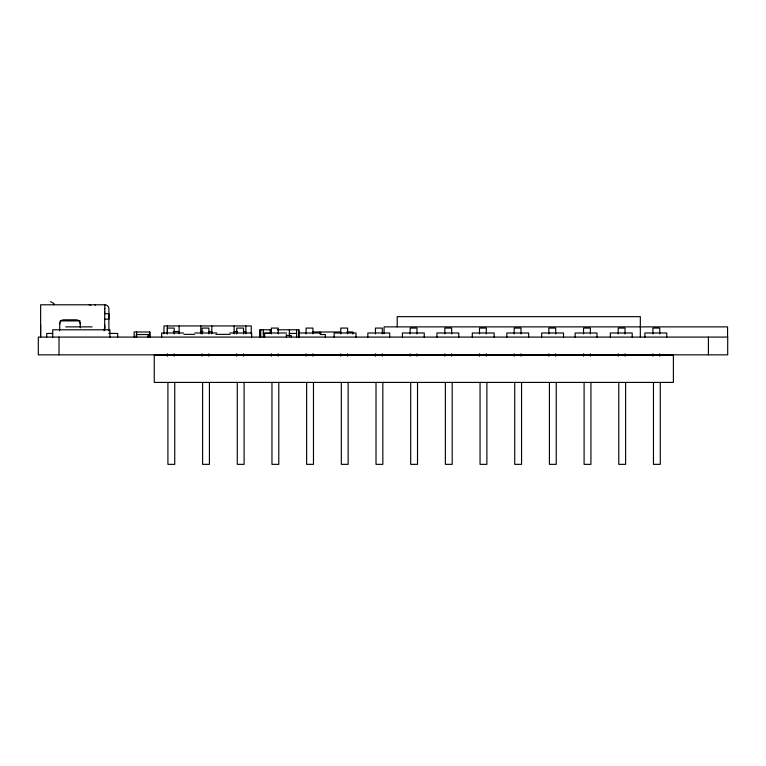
<?xml version="1.0" encoding="UTF-8"?>
<svg xmlns="http://www.w3.org/2000/svg" width="766" height="766" viewBox="0 0 766 766"><rect width="100%" height="100%" fill="white"/><g stroke="black" fill="none" stroke-linecap="round" stroke-linejoin="round"><path stroke-width="1.15" d="M40.627 336.044L40.627 324.908M104.798 324.918L104.195 330.826M104.798 326.642L104.645 330.156L104.798 304.791L40.627 304.791L40.627 337.241M59.604 330.797L59.853 322.496A4.098 4.098 0 0 1 63.702 319.815L76.265 319.815A4.098 4.098 0 0 1 80.104 322.496L80.353 327.81M59.604 323.913L59.853 322.496M53.515 304.791L54.137 303.7L50.594 301.651M104.798 313.667L108.896 313.667L108.896 319.135L104.798 319.135M60.16 320.906L80.171 320.906M65.713 326.871L92.102 326.871M271.202 329.792L259.588 329.792L259.588 337.088M277.388 329.792L298.989 329.792L298.989 337.088M173.221 331.525L179.12 331.525M200.759 331.525L202.971 331.525M208.505 331.525L211.828 331.525M234.118 331.525L237.642 331.525M243.511 331.525L245.857 331.525M312.652 331.984L340.755 331.984M346.854 331.984L352.82 331.984L352.82 334.024M183.524 332.99L161.674 332.99L161.674 337.088M194.851 332.99L216.701 332.99M229.81 332.99L251.65 332.99L251.65 337.088M286.474 332.99L264.624 332.99L264.624 337.088M299.305 332.99L321.155 332.99M52.71 333.44L46.707 333.44L46.707 337.088M108.762 333.44L117.734 333.44L117.734 337.088M263.303 333.44L270.216 333.44L270.216 329.792M289.356 333.44L296.614 333.44M183.964 334.359L194.612 334.359M215.916 334.359L230.116 334.359M320.59 334.531L325.339 334.531L325.339 337.394M286.379 335.489L291.291 335.489L291.291 337.088M80.104 322.496L80.353 323.913M727.566 337.088L727.566 326.871L384.063 326.871L384.063 333.679M708.416 337.088L708.416 354.84M666.746 337.088L666.746 332.99L644.895 332.99L644.895 337.088M660.282 382.416L660.282 464.349L653.455 464.349L653.455 382.416M659.737 333.928L659.737 328.078L652.91 328.078L652.91 333.928M659.737 353.825L659.737 356.161M652.91 353.825L652.91 356.161M640.328 337.088L640.328 316.655L397.209 316.655L397.209 326.871M632.199 337.088L632.199 332.99L610.349 332.99L610.349 337.088M625.602 382.416L625.602 464.349L618.775 464.349L618.775 382.416M625.056 333.928L625.056 328.078L618.229 328.078L618.229 333.928M625.056 353.825L625.056 356.161M618.229 353.825L618.229 356.161M596.973 337.088L596.973 332.99L575.122 332.99L575.122 337.088M590.921 382.416L590.921 464.349L584.094 464.349L584.094 382.416M590.375 333.928L590.375 328.078L583.548 328.078L583.548 333.928M590.375 353.825L590.375 356.161M583.548 353.825L583.548 356.161M563.517 337.088L563.517 332.99L541.667 332.99L541.667 337.088M556.24 382.416L556.24 464.349L549.413 464.349L549.413 382.416M555.695 333.928L555.695 328.078L548.868 328.078L548.868 333.928M555.695 353.825L555.695 356.161M548.868 353.825L548.868 356.161M528.693 337.088L528.693 332.99L506.853 332.99L506.853 337.088M521.56 382.416L521.56 464.349L514.733 464.349L514.733 382.416M521.014 333.928L521.014 328.078L514.187 328.078L514.187 333.928M521.014 353.825L521.014 356.161M514.187 353.825L514.187 356.161M494.156 337.088L494.156 332.99L472.306 332.99L472.306 337.088M486.879 382.416L486.879 464.349L480.052 464.349L480.052 382.416M486.333 333.928L486.333 328.078L479.506 328.078L479.506 333.928M486.333 353.825L486.333 356.161M479.506 353.825L479.506 356.161M458.786 337.088L458.786 332.99L436.946 332.99L436.946 337.088M452.199 382.416L452.199 464.349L445.372 464.349L445.372 382.416M451.653 333.928L451.653 328.078L444.826 328.078L444.826 333.928M451.653 353.825L451.653 356.161M444.826 353.825L444.826 356.161M424.24 337.088L424.24 332.99L402.399 332.99L402.399 337.088M417.518 382.416L417.518 464.349L410.691 464.349L410.691 382.416M416.972 333.928L416.972 328.078L410.145 328.078L410.145 333.928M416.972 353.825L416.972 356.161M410.145 353.825L410.145 356.161M389.702 337.088L389.702 332.99L367.852 332.99L367.852 337.088M382.837 382.416L382.837 464.349L376.01 464.349L376.01 382.416M382.291 333.928L382.291 328.078L375.464 328.078L375.464 333.928M382.291 353.825L382.291 356.161M375.464 353.825L375.464 356.161M355.97 337.088L355.97 332.99L334.129 332.99L334.129 337.088M348.147 382.416L348.147 464.349L341.32 464.349L341.32 382.416M347.601 333.928L347.601 328.078L340.774 328.078L340.774 333.928M347.601 353.825L347.601 356.161M340.774 353.825L340.774 356.161M319.91 331.984L319.91 334.024M313.466 382.416L313.466 464.349L306.639 464.349L306.639 382.416M312.921 333.928L312.921 328.078L306.094 328.078L306.094 333.928M312.921 353.825L312.921 356.161M306.094 353.825L306.094 356.161M298.692 329.792L298.692 337.088M296.614 329.792L296.614 337.088M289.356 329.792L289.356 336.178M286.379 334.531L286.379 337.088M278.786 382.416L278.786 464.349L271.959 464.349L271.959 382.416M278.24 333.928L278.24 328.078L271.413 328.078L271.413 333.928M278.24 353.825L278.24 356.161M271.413 353.825L271.413 356.161M263.303 329.792L263.303 337.088M260.746 329.792L260.746 337.088M251.258 333.746L251.258 325.952L163.962 325.952L163.962 333.746M245.857 325.952L245.857 333.746M244.105 382.416L244.105 464.349L237.278 464.349L237.278 382.416M243.559 333.928L243.559 328.078L236.732 328.078L236.732 333.928M243.559 353.825L243.559 356.161M236.732 353.825L236.732 356.161M234.118 325.952L234.118 333.746M211.828 325.952L211.828 333.746M209.424 382.416L209.424 464.349L202.597 464.349L202.597 382.416M208.879 333.928L208.879 328.078L202.052 328.078L202.052 333.928M208.879 353.825L208.879 356.161M202.052 353.825L202.052 356.161M200.759 325.952L200.759 333.746M179.12 325.952L179.12 333.746M174.744 382.416L174.744 464.349L167.917 464.349L167.917 382.416M174.198 333.928L174.198 328.078L167.371 328.078L167.371 333.928M174.198 353.825L174.198 356.161M167.371 353.825L167.371 356.161M167.314 325.952L167.314 333.746M149.877 337.088L149.877 331.984L134.146 331.984L134.146 337.088M149.724 331.984L149.724 337.088M148.518 337.394L148.518 334.531L136.243 334.531L136.243 337.394M148.106 334.531L148.106 337.394M136.587 331.984L136.654 337.394M109.911 337.088L109.911 329.792L52.71 329.792L52.71 337.088M108.896 330.931L108.896 308.89A4.098 4.098 0 0 0 104.798 304.791M95.243 304.791L95.243 305.289M59.02 337.088L59.02 354.84M89.095 304.791A2.729 2.729 0 0 1 90.704 305.318M104.798 311.81A4.098 2.346 0 0 1 104.597 312.538M104.798 308.459A4.098 2.346 0 0 1 104.597 309.177M727.7 337.088L38.3 337.088L38.3 354.84L727.7 354.84L727.7 337.088M673.391 355.108L154.263 355.108L154.263 382.416L673.391 382.416L673.391 355.108"/></g></svg>
